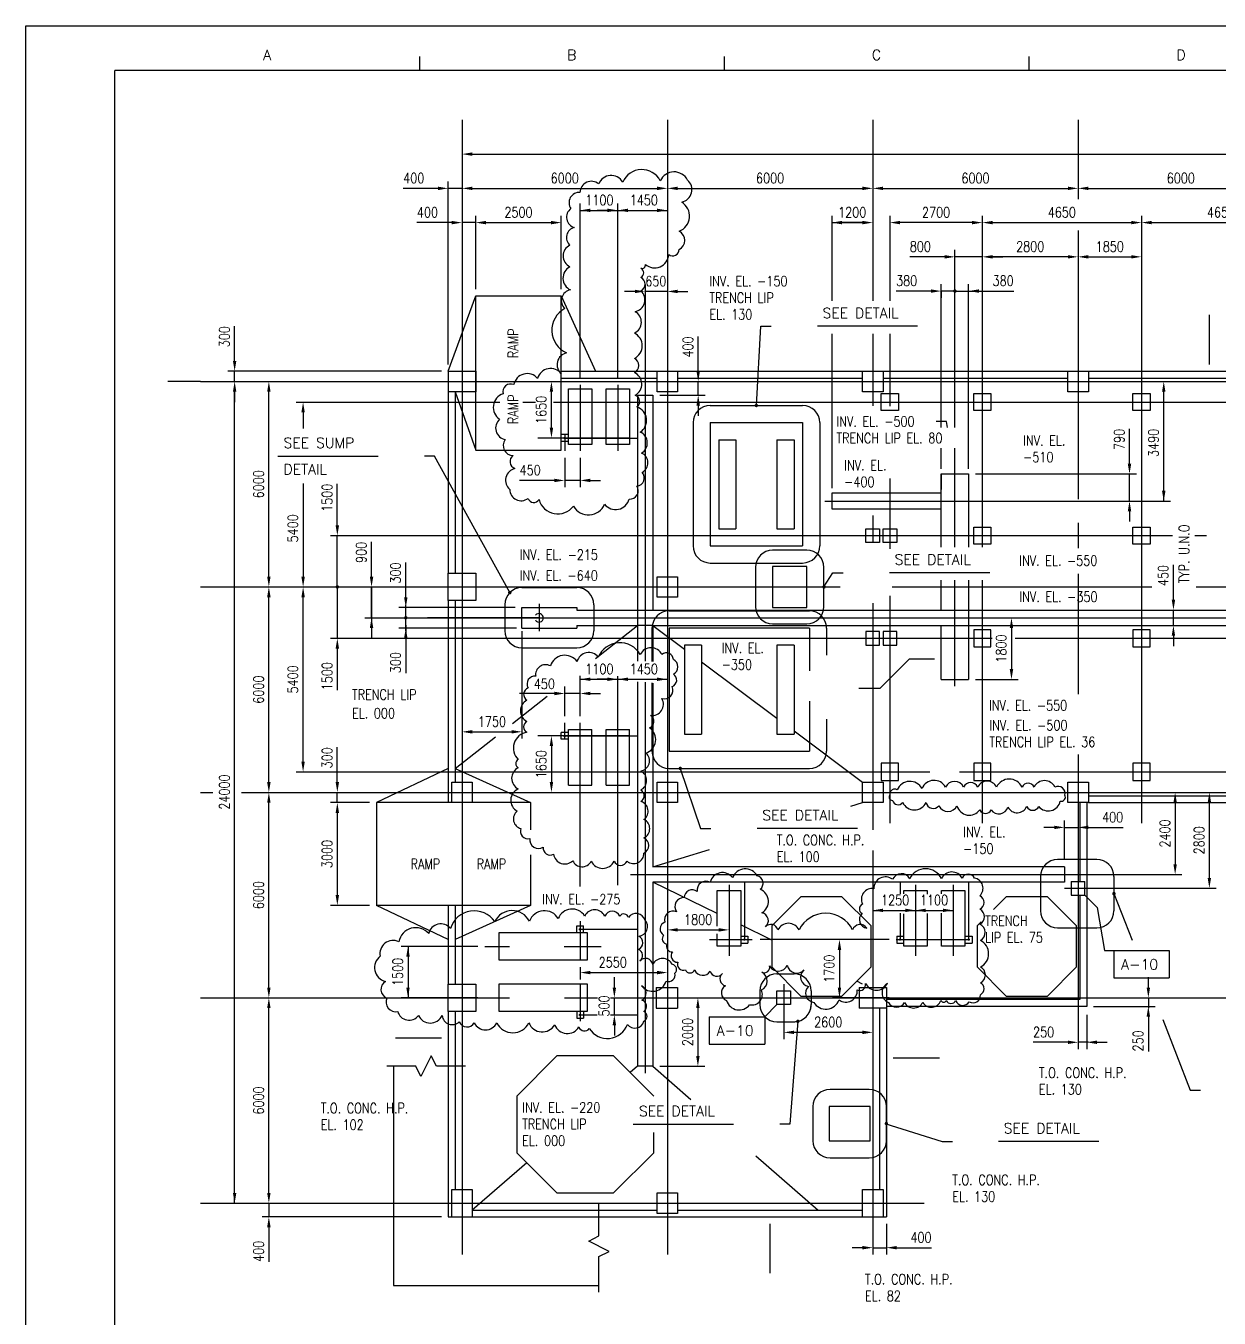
# Model space of a CAD drawing. Extents: x 0 to 84100, y 0 to 59400.
# Drawn here: x 0 to 34863, y 21652 to 59400 of the extents above; entities that cross this region are included whole.
import ezdxf
from ezdxf.enums import TextEntityAlignment as Align

# ---------------------------------------------------------------- set-up
doc = ezdxf.new("R2010")
doc.units = 0
doc.header["$LTSCALE"] = 2500
for name, pattern in [('CENTER2', [0]), ('HIDDEN', [0]), ('HIDDEN2', [0])]:
    doc.linetypes.add(name, pattern=pattern)
doc.layers.get('0').update_dxf_attribs({"linetype": 'CONTINUOUS'})
for name, color, linetype in [('BORDER', 7, 'CONTINUOUS'), ('CL', 7, 'CENTER2'), ('CLINE', 7, 'CENTER2'), ('CONC', 2, 'CONTINUOUS'), ('CUTLINE', 7, 'CONTINUOUS'), ('DIM', 6, 'CONTINUOUS'), ('GRID', 7, 'CENTER2'), ('HATCH', 7, 'CONTINUOUS'), ('PVC', 3, 'HIDDEN2'), ('TEXT', 7, 'CONTINUOUS'), ('TEXTM', 1, 'CONTINUOUS')]:
    doc.layers.add(name, color=color, linetype=linetype)
doc.styles.get("Standard").update_dxf_attribs({"font": 'romans', "width": 0.8})

msp = doc.modelspace()

# ---------------------------------------------------------------- linework, layer by layer
at = {"layer": 'BORDER', "color": 0}
for p, q in [((11500, 58500), (11500, 58100)), ((20400, 58500), (20400, 58100)), ((29300, 58500), (29300, 58100)), ((2600, 1300), (2600, 58100)), ((82800, 58100), (2600, 58100))]:
    msp.add_line(p, q, dxfattribs=at)
at = {"layer": 'CL', "color": 0}
msp.add_line((17668, 34610), (33777, 34610), dxfattribs=at)
at = {"layer": 'CLINE', "color": 0}
for p, q in [((5100, 49010), (4145, 49010)), ((16193, 48918), (16193, 46984)), ((17293, 48918), (17293, 46984)), ((15743, 47467), (15743, 46984)), ((17616, 47360), (15878, 47360)), ((17293, 34302), (17293, 40407)), ((15743, 38554), (15743, 39037)), ((16193, 34263), (16193, 39037)), ((17616, 38660), (15878, 38660)), ((16193, 33244), (16193, 32105)), ((13406, 32510), (14133, 32510)), ((15726, 32510), (16805, 32510)), ((16193, 31415), (16193, 30332))]:
    msp.add_line(p, q, dxfattribs=at)
at = {"layer": 'CONC', "color": 0}
for p, q in [((12343, 49310), (13143, 51510)), ((13143, 47010), (13143, 51510)), ((13143, 51510), (15643, 51510)), ((15643, 47010), (15643, 51510)), ((15643, 51510), (16643, 49310)), ((12343, 49310), (12343, 48710)), ((12343, 49310), (13143, 49310)), ((13143, 49310), (13143, 48710)), ((15643, 49310), (18443, 49310)), ((15643, 49110), (18443, 49110)), ((19043, 49310), (24443, 49310)), ((19043, 49110), (24443, 49110)), ((25043, 49310), (30443, 49310)), ((25043, 49110), (30443, 49110)), ((31043, 49310), (36443, 49310)), ((31043, 49110), (36443, 49110)), ((12343, 48710), (12343, 43410)), ((13143, 48710), (12343, 48710)), ((12543, 48710), (12543, 43410)), ((12543, 48710), (13143, 47010)), ((15850, 47171), (15850, 48797)), ((15850, 48797), (16536, 48797)), ((16536, 48797), (16536, 47171)), ((16950, 47171), (16950, 48797)), ((16950, 48797), (17636, 48797)), ((17636, 48797), (17636, 47171)), ((17868, 48610), (17868, 42335)), ((17868, 48610), (18318, 48610)), ((18318, 48610), (18318, 42335)), ((15850, 47460), (15643, 47460)), ((15850, 47260), (15643, 47260)), ((20243, 47310), (20243, 44710)), ((20243, 47310), (20743, 47310)), ((20743, 47310), (20743, 44710)), ((21943, 47310), (21943, 44710)), ((21943, 47310), (22443, 47310)), ((22443, 47310), (22443, 44710)), ((13143, 47010), (15643, 47010)), ((16536, 47171), (15850, 47171)), ((17636, 47171), (16950, 47171)), ((26743, 46310), (27543, 46310)), ((26743, 44175), (26743, 46310)), ((27543, 46310), (27543, 44175)), ((26743, 45745), (23543, 45745)), ((23543, 45745), (23543, 45295)), ((23543, 45295), (26743, 45295)), ((20243, 44710), (20743, 44710)), ((21943, 44710), (22443, 44710)), ((22818, 43610), (21818, 43610)), ((21818, 43610), (21818, 42410)), ((22818, 42410), (22818, 43610)), ((26743, 42335), (26743, 43207)), ((27543, 43207), (27543, 42335)), ((12343, 42610), (12343, 36710)), ((12543, 42610), (12543, 37310)), ((14493, 42410), (16093, 42410)), ((14493, 41810), (14493, 42410)), ((16093, 42410), (16093, 42335)), ((16093, 42335), (26743, 42335)), ((17868, 42335), (17868, 40843)), ((17868, 42335), (18318, 42335)), ((21818, 42410), (22818, 42410)), ((26743, 42335), (27543, 42335)), ((27543, 42335), (47843, 42335)), ((27543, 42335), (27543, 41885)), ((14493, 41810), (16093, 41810)), ((16093, 41885), (17868, 41885)), ((16093, 41885), (16093, 41810)), ((16639, 40922), (17868, 41885)), ((18318, 41885), (17868, 41885)), ((18318, 41885), (18318, 40828)), ((18318, 41885), (26743, 41885)), ((18318, 41885), (19243, 41194)), ((26743, 40310), (26743, 41885)), ((26743, 41885), (27543, 41885)), ((27543, 41885), (27543, 40310)), ((27543, 41885), (47843, 41885)), ((19743, 41310), (19243, 41310)), ((19243, 41310), (19243, 38710)), ((19743, 41310), (19743, 38710)), ((22443, 41310), (21943, 41310)), ((21943, 41310), (21943, 38710)), ((22443, 41310), (22443, 38710)), ((19743, 40821), (21943, 39178)), ((17868, 40240), (17868, 29010)), ((18318, 40196), (18318, 34835)), ((26743, 40310), (27543, 40310)), ((14213, 39020), (15235, 39821)), ((12543, 37710), (13718, 38632)), ((15643, 38560), (15643, 38760)), ((15850, 38760), (15643, 38760)), ((15850, 38560), (15643, 38560)), ((15850, 38850), (16536, 38850)), ((15850, 37224), (15850, 38850)), ((16536, 37224), (16536, 38850)), ((16950, 37224), (16950, 38850)), ((16950, 38850), (17636, 38850)), ((17636, 37224), (17636, 38850)), ((19243, 38710), (19743, 38710)), ((21943, 38710), (22443, 38710)), ((22443, 38804), (24443, 37310)), ((12343, 37710), (10243, 36710)), ((12543, 37710), (14743, 36710)), ((15850, 37224), (16536, 37224)), ((16950, 37224), (17636, 37224)), ((10243, 36710), (10243, 33710)), ((14743, 36710), (10243, 36710)), ((14743, 36710), (14743, 35916)), ((24101, 36606), (24443, 36710)), ((30793, 36710), (30793, 34406)), ((30993, 36710), (30993, 30760)), ((31043, 36910), (36443, 36910)), ((31043, 36710), (36443, 36710)), ((14743, 35183), (14743, 33710)), ((18318, 34835), (19975, 35343)), ((30343, 34835), (18318, 34835)), ((30343, 34835), (30343, 34385)), ((30343, 34385), (18318, 34385)), ((18318, 34385), (18318, 29010)), ((20200, 33471), (18318, 34385)), ((30543, 34406), (30543, 34006)), ((30543, 34406), (30943, 34406)), ((30943, 34006), (30943, 34406)), ((20200, 34146), (20886, 34146)), ((20200, 33102), (20200, 34146)), ((20886, 34146), (20886, 32520)), ((25650, 34146), (26336, 34146)), ((25650, 34045), (25650, 34146)), ((26336, 34146), (26336, 34034)), ((26750, 34146), (27436, 34146)), ((26750, 34042), (26750, 34146)), ((27436, 34146), (27436, 32520)), ((30543, 34006), (30943, 34006)), ((30793, 34006), (30793, 30960)), ((14743, 33710), (10243, 33710)), ((12343, 32710), (10243, 33710)), ((12343, 33710), (12343, 31410)), ((12543, 33710), (12543, 31410)), ((14743, 33710), (12543, 32710)), ((25650, 32520), (25650, 33467)), ((26336, 33470), (26336, 32520)), ((26750, 32520), (26750, 33478)), ((13825, 32915), (16401, 32915)), ((13825, 32105), (13825, 32915)), ((16093, 32915), (16093, 33110)), ((16293, 32915), (16293, 33110)), ((16401, 32915), (16401, 32105)), ((20200, 32520), (20200, 32876)), ((21793, 32698), (20886, 33138)), ((20886, 32520), (20200, 32520)), ((20886, 32810), (21093, 32810)), ((20886, 32610), (21093, 32610)), ((25443, 32810), (25650, 32810)), ((25443, 32610), (25650, 32610)), ((26336, 32520), (25650, 32520)), ((27436, 32520), (26750, 32520)), ((27436, 32810), (27643, 32810)), ((27436, 32610), (27643, 32610)), ((16401, 32105), (13825, 32105)), ((13825, 31415), (16401, 31415)), ((13825, 30605), (13825, 31415)), ((16401, 31415), (16401, 30605)), ((24443, 31410), (24275, 31492)), ((18418, 31310), (19043, 31310)), ((18418, 31310), (18418, 30710)), ((19043, 31310), (19043, 30710)), ((24343, 31310), (25143, 31310)), ((24343, 31310), (24343, 30710)), ((25143, 31310), (25143, 30710)), ((30793, 30960), (25143, 30960)), ((12343, 30610), (12343, 24610)), ((12543, 30610), (12543, 25410)), ((16401, 30605), (13825, 30605)), ((16093, 30605), (16093, 30410)), ((16293, 30605), (16293, 30410)), ((18418, 30710), (19043, 30710)), ((25143, 30710), (24343, 30710)), ((24943, 30710), (24943, 25410)), ((25143, 30760), (25143, 24610)), ((30993, 30760), (25143, 30760)), ((10743, 29010), (10743, 22610)), ((18318, 29010), (17868, 29010)), ((23468, 27835), (23468, 26835)), ((24668, 27835), (23468, 27835)), ((24668, 26835), (24668, 27835)), ((23468, 26835), (24668, 26835)), ((12443, 24610), (12443, 25410)), ((12443, 25410), (13043, 25410)), ((13043, 25410), (13043, 24610)), ((24443, 24610), (24443, 25410)), ((24443, 25410), (25043, 25410)), ((25043, 25410), (25043, 24610)), ((12343, 24610), (25143, 24610)), ((12443, 24610), (13043, 24610)), ((13043, 24810), (18443, 24810)), ((19043, 24810), (24443, 24810)), ((24443, 24610), (25043, 24610)), ((10743, 22610), (16743, 22610))]:
    msp.add_line(p, q, dxfattribs=at)
at = {"layer": 'CONC', "color": 0, "linetype": 'HIDDEN2'}
for p, q in [((19993, 47810), (22693, 47810)), ((19993, 47810), (19993, 44210)), ((22693, 47810), (22693, 44210)), ((19993, 44210), (22693, 44210)), ((18793, 41810), (18793, 38210)), ((22893, 41810), (18793, 41810)), ((22893, 41810), (22893, 40565)), ((22893, 39675), (22893, 38210)), ((18793, 38210), (22893, 38210))]:
    msp.add_line(p, q, dxfattribs=at)
at = {"layer": 'CONC', "color": 0, "linetype": 'HIDDEN'}
for p, q in [((16093, 33110), (16293, 33110)), ((21093, 32810), (21093, 32610)), ((25443, 32810), (25443, 32610)), ((27643, 32810), (27643, 32610)), ((16093, 30410), (16293, 30410))]:
    msp.add_line(p, q, dxfattribs=at)
at = {"layer": 'CONC', "color": 0}
for points in [[(18443, 48710), (18443, 49310), (19043, 49310), (19043, 48710)], [(24443, 48710), (24443, 49310), (25043, 49310), (25043, 48710)], [(30443, 48710), (30443, 49310), (31043, 49310), (31043, 48710)], [(12343, 42610), (12343, 43410), (13143, 43410), (13143, 42610)], [(18443, 42710), (18443, 43310), (19043, 43310), (19043, 42710)], [(12443, 36710), (12443, 37310), (13043, 37310), (13043, 36710)], [(18443, 36710), (18443, 37310), (19043, 37310), (19043, 36710)], [(24443, 36710), (24443, 37310), (25043, 37310), (25043, 36710)], [(30443, 36710), (30443, 37310), (31043, 37310), (31043, 36710)], [(22642, 33960), (21793, 33111), (21793, 31910), (22642, 31060), (23844, 31060), (24693, 31910), (24693, 33111), (23844, 33960)], [(12343, 30610), (12343, 31410), (13143, 31410), (13143, 30610)], [(21943, 30810), (21943, 31210), (22343, 31210), (22343, 30810)], [(18443, 24710), (18443, 25310), (19043, 25310), (19043, 24710)]]:
    msp.add_lwpolyline(points, close=True, dxfattribs=at)
at = {"layer": 'CONC', "color": 0, "linetype": 'CONTINUOUS'}
for points in [[(24993, 48160), (24993, 48660), (25493, 48660), (25493, 48160)], [(27693, 48160), (27693, 48660), (28193, 48660), (28193, 48160)], [(32343, 48160), (32343, 48660), (32843, 48660), (32843, 48160)], [(24543, 44310), (24543, 44710), (24943, 44710), (24943, 44310)], [(25043, 44310), (25043, 44710), (25443, 44710), (25443, 44310)], [(27693, 44260), (27693, 44760), (28193, 44760), (28193, 44260)], [(32343, 44260), (32343, 44760), (32843, 44760), (32843, 44260)], [(24543, 41710), (24543, 41310), (24943, 41310), (24943, 41710)], [(25043, 41710), (25043, 41310), (25443, 41310), (25443, 41710)], [(27693, 41760), (27693, 41260), (28193, 41260), (28193, 41760)], [(32343, 41760), (32343, 41260), (32843, 41260), (32843, 41760)], [(24993, 37860), (24993, 37360), (25493, 37360), (25493, 37860)], [(27693, 37860), (27693, 37360), (28193, 37360), (28193, 37860)], [(32343, 37860), (32343, 37360), (32843, 37360), (32843, 37860)]]:
    msp.add_lwpolyline(points, close=True, dxfattribs=at)
at = {"layer": 'CONC', "color": 0}
for points in [[(27908, 33226), (27793, 33111), (27793, 31910), (28642, 31060), (29844, 31060), (30693, 31910), (30693, 33111), (29844, 33960), (28642, 33960)], [(28642, 33960), (28273, 33590)], [(15515, 29310), (14343, 28139), (14343, 26482), (15515, 25310), (17171, 25310), (18343, 26482), (18343, 27077)], [(18343, 28139), (17171, 29310), (15515, 29310)]]:
    msp.add_lwpolyline(points, dxfattribs=at)
for centre in [(16193, 33010), (20993, 32710), (25543, 32710), (27543, 32710), (16193, 30510)]:
    msp.add_circle(centre, 20, dxfattribs=at)
at = {"layer": 'CUTLINE', "color": 0}
msp.add_lwpolyline([(0, 0), (0, 59400), (84100, 59400), (84100, 0)], close=True, dxfattribs=at)
msp.add_lwpolyline([(0, 0), (0, 59400), (84100, 59400), (84100, 0)], close=True, dxfattribs=at)
at = {"layer": 'DIM', "color": 0}
for p, q in [((18743, 56453), (18743, 53810)), ((13043, 55653), (60443, 55653)), ((13043, 55653), (13343, 55653)), ((12343, 49510), (12343, 54853)), ((11743, 54653), (11026, 54653)), ((12043, 54653), (11743, 54653)), ((12743, 54653), (12343, 54653)), ((13043, 54653), (18443, 54653)), ((19043, 54653), (24443, 54653)), ((25043, 54653), (30443, 54653)), ((31043, 54653), (36443, 54653)), ((16193, 49118), (16193, 54210)), ((16193, 54010), (17293, 54010)), ((16993, 54010), (16693, 54010)), ((17293, 49118), (17293, 54210)), ((17293, 49118), (17293, 54210)), ((17293, 54010), (18743, 54010)), ((17593, 54010), (17893, 54010)), ((17893, 54010), (18743, 54010)), ((12143, 53653), (11426, 53653)), ((12443, 53653), (12143, 53653)), ((13143, 53653), (12743, 53653)), ((13143, 51710), (13143, 53853)), ((13143, 51710), (13143, 53853)), ((13443, 53653), (13743, 53653)), ((13443, 53653), (15343, 53653)), ((15643, 51710), (15643, 53853)), ((23543, 53853), (23543, 51363)), ((23543, 53653), (24443, 53653)), ((24443, 53653), (23843, 53653)), ((27643, 53653), (25543, 53653)), ((28243, 53653), (32293, 53653)), ((32893, 53653), (36943, 53653)), ((27943, 52853), (27943, 52853)), ((26543, 52653), (25826, 52653)), ((26843, 52653), (26543, 52653)), ((27943, 52653), (27143, 52653)), ((30443, 52653), (28243, 52653)), ((28243, 52653), (28543, 52653)), ((31043, 52653), (32293, 52653)), ((26743, 47665), (26743, 51850)), ((27543, 46460), (27543, 51850)), ((17793, 51642), (17493, 51642)), ((18743, 51642), (18093, 51642)), ((19043, 51642), (19343, 51642)), ((26143, 51653), (25426, 51653)), ((26443, 51653), (26143, 51653)), ((27143, 51653), (26743, 51653)), ((26743, 51650), (26743, 51453)), ((27143, 51653), (27743, 51653)), ((27843, 51653), (28143, 51653)), ((28143, 51653), (28860, 51653)), ((6100, 49910), (6100, 50628)), ((19643, 49610), (19643, 50328)), ((23543, 50403), (23543, 45895)), ((6100, 49610), (6100, 49910)), ((19643, 49310), (19643, 49610)), ((12143, 49310), (5900, 49310)), ((6100, 49010), (6100, 49310)), ((5300, 49010), (15555, 49010)), ((6100, 25010), (6100, 48710)), ((6100, 48710), (6100, 48410)), ((7100, 43310), (7100, 48710)), ((15355, 47660), (15355, 48710)), ((19643, 48610), (19643, 49010)), ((33244, 45520), (33244, 48710)), ((18518, 48610), (19843, 48610)), ((8100, 48110), (8100, 47637)), ((19643, 48310), (19643, 48010)), ((32244, 46910), (32244, 47628)), ((15956, 47360), (14960, 47360)), ((26743, 46460), (26743, 47065)), ((32244, 46610), (32244, 46910)), ((15743, 46784), (15743, 45922)), ((16193, 46784), (16193, 45922)), ((15143, 46122), (14426, 46122)), ((15443, 46122), (15143, 46122)), ((16193, 46122), (15743, 46122)), ((16493, 46122), (16793, 46122)), ((27743, 46310), (32444, 46310)), ((32244, 45520), (32244, 46310)), ((8100, 46037), (8100, 43310)), ((9100, 45110), (9100, 46022)), ((9100, 44810), (9100, 45110)), ((32244, 45220), (32244, 44920)), ((9100, 43010), (9100, 44510)), ((10100, 43610), (10100, 44328)), ((9100, 43310), (9100, 43610)), ((10100, 43310), (10100, 43610)), ((11100, 43010), (11100, 43728)), ((33527, 42935), (33527, 43653)), ((7100, 37310), (7100, 42710)), ((8100, 37910), (8100, 42710)), ((9100, 43010), (9100, 41510)), ((10100, 43010), (10100, 41510)), ((10100, 42110), (10100, 43010)), ((11100, 42710), (11100, 43010)), ((33527, 42635), (33527, 42935)), ((14293, 42410), (10900, 42410)), ((11100, 41730), (11100, 42490)), ((14993, 42514), (14993, 41721)), ((33527, 41885), (33527, 42335)), ((10100, 41810), (10100, 41510)), ((14331, 41810), (10900, 41810)), ((11100, 41890), (11100, 41590)), ((14493, 41719), (14493, 38579)), ((28795, 41810), (28795, 40610)), ((33527, 41585), (33527, 41285)), ((9100, 41210), (9100, 40910)), ((11100, 41510), (11100, 41210)), ((11100, 41210), (11100, 40493)), ((9100, 40910), (9100, 39999)), ((16193, 39237), (16193, 40414)), ((15743, 39237), (15743, 40099)), ((16193, 40314), (17293, 40314)), ((16993, 40314), (16693, 40314)), ((17293, 40314), (18743, 40314)), ((17593, 40314), (17893, 40314)), ((17893, 40314), (18743, 40314)), ((27743, 40310), (28995, 40310)), ((15143, 39899), (14426, 39899)), ((15443, 39899), (15143, 39899)), ((16193, 39899), (15743, 39899)), ((16493, 39899), (16793, 39899)), ((13043, 38779), (14193, 38779)), ((15956, 38660), (14960, 38660)), ((9100, 37610), (9100, 38328)), ((15355, 38360), (15355, 37310)), ((9100, 37310), (9100, 37610)), ((9100, 36710), (9100, 37010)), ((32843, 37010), (32843, 37010)), ((7100, 31310), (7100, 36710)), ((10043, 36710), (8900, 36710)), ((10043, 36710), (8900, 36710)), ((32843, 36710), (32843, 36710)), ((33577, 36710), (33577, 34910)), ((34577, 34510), (34577, 36710)), ((9100, 36410), (9100, 36110)), ((9100, 36410), (9100, 34010)), ((30043, 35986), (29743, 35986)), ((30343, 35035), (30343, 36186)), ((30343, 35986), (30743, 35986)), ((31043, 35986), (31343, 35986)), ((31343, 35986), (32060, 35986)), ((30343, 34210), (34777, 34210)), ((10043, 33710), (8900, 33710)), ((24743, 33564), (25993, 33564)), ((24743, 33424), (24743, 33364)), ((25993, 33564), (27093, 33564)), ((25993, 33424), (25993, 33364)), ((18743, 32940), (18743, 32794)), ((19043, 32994), (20243, 32994)), ((20543, 32940), (20543, 32794)), ((13206, 32510), (10965, 32510)), ((11165, 32510), (11165, 31010)), ((25222, 32710), (21449, 32710)), ((23770, 32410), (23770, 31310)), ((16193, 31905), (16193, 31546)), ((16493, 31746), (18443, 31746)), ((18743, 31905), (18743, 31546)), ((17194, 31310), (17194, 31610)), ((22143, 31410), (22143, 29800)), ((32794, 31310), (32794, 31610)), ((13206, 31010), (10965, 31010)), ((16393, 31010), (16699, 31010)), ((17091, 31010), (17394, 31010)), ((17194, 30510), (17194, 31010)), ((25222, 31010), (23570, 31010)), ((32794, 31010), (32794, 30710)), ((7100, 25310), (7100, 30710)), ((19634, 30710), (19634, 29310)), ((31193, 30760), (32994, 30760)), ((16393, 30510), (16691, 30510)), ((17096, 30510), (17394, 30510)), ((17194, 30210), (17194, 29910)), ((30993, 30510), (30993, 29510)), ((32794, 30460), (32794, 30160)), ((24443, 30000), (22443, 30000)), ((30743, 29910), (30743, 29910)), ((32794, 30160), (32794, 29443)), ((30143, 29710), (29426, 29710)), ((30443, 29710), (30143, 29710)), ((31043, 29710), (30743, 29710)), ((31293, 29710), (31593, 29710)), ((17868, 29010), (17656, 28826)), ((18318, 29010), (19431, 28042)), ((18518, 29010), (19834, 29010)), ((14632, 26193), (13043, 24810)), ((21326, 26392), (23143, 24810)), ((7100, 25310), (7100, 25610)), ((7100, 25010), (7100, 24610)), ((12143, 24610), (6900, 24610)), ((7100, 24310), (7100, 24010)), ((25143, 24410), (25143, 23510)), ((7100, 24010), (7100, 23293)), ((24443, 23710), (24143, 23710)), ((24743, 23710), (25143, 23710)), ((25443, 23710), (25743, 23710)), ((25743, 23710), (26460, 23710))]:
    msp.add_line(p, q, dxfattribs=at)
for points in [[(18093, 48610, 0, 100, 0), (18200, 48891, 0, 0, 0), (19369, 51943, 0, 0, 0), (19669, 51943, 0, 0, 0)], [(26743, 45512, 0, 100, 0), (26956, 45723, 0, 0, 0), (28537, 47288, 0, 0, 0), (28837, 47288, 0, 0, 0)], [(27143, 46310, 0, 100, 0), (27096, 46607, 0, 0, 0), (27023, 47065, 0, 0, 0)], [(23543, 45520, 0, 100, 0), (23361, 45759, 0, 0, 0), (23012, 46217, 0, 0, 0), (23310, 46564, 0, 0, 0), (23610, 46564, 0, 0, 0)], [(18093, 42335, 0, 100, 0), (17963, 42606, 0, 0, 0), (17313, 43951, 0, 0, 0), (17013, 43951, 0, 0, 0)], [(27143, 42110, 0, 100, 0), (27325, 42349, 0, 0, 0), (28421, 43780, 0, 0, 0), (28721, 43780, 0, 0, 0)], [(17868, 42110, 0, 100, 0), (17744, 42384, 0, 0, 0), (17310, 43344, 0, 0, 0), (17010, 43344, 0, 0, 0)], [(27543, 42110, 0, 100, 0), (27789, 42282, 0, 0, 0), (28426, 42723, 0, 0, 0), (28726, 42723, 0, 0, 0)], [(14493, 42110, 0, 100, 0), (14276, 41903, 0, 0, 0), (12139, 39867, 0, 0, 0), (11839, 39867, 0, 0, 0)], [(18093, 41885, 0, 100, 0), (18376, 41785, 0, 0, 0), (20015, 41206, 0, 0, 0), (20279, 41206, 0, 0, 0)], [(27143, 41885, 0, 100, 0), (27193, 41590, 0, 0, 0), (27540, 39551, 0, 0, 0), (27840, 39551, 0, 0, 0)], [(27143, 40310, 0, 100, 0), (27230, 40023, 0, 0, 0), (27548, 38970, 0, 0, 0), (27848, 38970, 0, 0, 0)], [(25798, 36715, 0, 100, 0), (25708, 36429, 0, 0, 0), (25453, 35617, 0, 0, 0), (25153, 35617, 0, 0, 0)], [(30343, 34610, 0, 100, 0), (30158, 34846, 0, 0, 0), (29369, 35852, 0, 0, 0), (29069, 35852, 0, 0, 0)], [(18093, 34610, 0, 100, 0), (17930, 34359, 0, 0, 0), (17686, 33974, 0, 0, 0), (17432, 33915, 0, 0, 0)], [(30107, 34381, 0, 100, 0), (30072, 34083, 0, 0, 0), (29976, 33258, 0, 0, 0), (29676, 33258, 0, 0, 0)], [(27837, 30965, 0, 100, 0), (27980, 30701, 0, 0, 0), (28997, 28822, 0, 0, 0), (29297, 28822, 0, 0, 0)], [(18093, 29010, 0, 100, 0), (17983, 28731, 0, 0, 0), (17619, 27806, 0, 0, 0), (17319, 27806, 0, 0, 0)], [(12636, 27418, 0, 100, 0), (12394, 27595, 0, 0, 0), (12129, 27789, 0, 0, 0), (11829, 27789, 0, 0, 0)], [(24939, 26117, 0, 100, 0), (25228, 26036, 0, 0, 0), (26466, 25689, 0, 0, 0), (26766, 25689, 0, 0, 0)], [(22746, 24802, 0, 100, 0), (22896, 24543, 0, 0, 0), (23915, 22787, 0, 0, 0), (24215, 22787, 0, 0, 0)]]:
    msp.add_lwpolyline(points, format="xyseb", dxfattribs=at)
at = {"layer": 'DIM', "color": 0, "const_width": 49.8}
for points in [[(27118, 51653, 1), (27168, 51653, 1)], [(9075, 43010, 1), (9125, 43010, 1)], [(11075, 42110, 1), (11125, 42110, 1)]]:
    msp.add_lwpolyline(points, format="xyb", close=True, dxfattribs=at)
at = {"layer": 'DIM', "color": 0}
msp.add_lwpolyline([(26928, 47665), (26899, 47844), (26599, 47844)], dxfattribs=at)
for points in [[(13043, 55703), (13043, 55603), (12743, 55653)], [(13043, 55703), (13043, 55603), (12743, 55653)], [(12043, 54703), (12043, 54603), (12343, 54653)], [(13043, 54703), (13043, 54603), (12743, 54653)], [(18443, 54703), (18443, 54603), (18743, 54653)], [(19043, 54703), (19043, 54603), (18743, 54653)], [(24443, 54703), (24443, 54603), (24743, 54653)], [(25043, 54703), (25043, 54603), (24743, 54653)], [(30443, 54703), (30443, 54603), (30743, 54653)], [(31043, 54703), (31043, 54603), (30743, 54653)], [(16493, 54060), (16493, 53960), (16193, 54010)], [(16993, 54060), (16993, 53960), (17293, 54010)], [(17593, 54060), (17593, 53960), (17293, 54010)], [(18443, 54060), (18443, 53960), (18743, 54010)], [(12443, 53703), (12443, 53603), (12743, 53653)], [(13443, 53703), (13443, 53603), (13143, 53653)], [(13443, 53703), (13443, 53603), (13143, 53653)], [(15343, 53703), (15343, 53603), (15643, 53653)], [(23843, 53703), (23843, 53603), (23543, 53653)], [(24443, 53703), (24443, 53603), (24743, 53653)], [(25543, 53703), (25543, 53603), (25243, 53653)], [(27643, 53703), (27643, 53603), (27943, 53653)], [(28243, 53703), (28243, 53603), (27943, 53653)], [(32293, 53703), (32293, 53603), (32593, 53653)], [(32893, 53703), (32893, 53603), (32593, 53653)], [(26843, 52703), (26843, 52603), (27143, 52653)], [(28243, 52703), (28243, 52603), (27943, 52653)], [(30443, 52703), (30443, 52603), (30743, 52653)], [(31043, 52703), (31043, 52603), (30743, 52653)], [(32293, 52703), (32293, 52603), (32593, 52653)], [(17793, 51692), (17793, 51592), (18093, 51642)], [(19043, 51692), (19043, 51592), (18743, 51642)], [(26443, 51703), (26443, 51603), (26743, 51653)], [(27843, 51703), (27843, 51603), (27543, 51653)], [(6050, 49610), (6150, 49610), (6100, 49310)], [(19593, 49310), (19693, 49310), (19643, 49010)], [(6050, 48710), (6150, 48710), (6100, 49010)], [(7050, 48710), (7150, 48710), (7100, 49010)], [(15305, 48710), (15405, 48710), (15355, 49010)], [(33194, 48710), (33294, 48710), (33244, 49010)], [(8050, 48110), (8150, 48110), (8100, 48410)], [(19593, 48310), (19693, 48310), (19643, 48610)], [(15305, 47660), (15405, 47660), (15355, 47360)], [(32194, 46610), (32294, 46610), (32244, 46310)], [(15443, 46172), (15443, 46072), (15743, 46122)], [(16493, 46172), (16493, 46072), (16193, 46122)], [(33194, 45820), (33294, 45820), (33244, 45520)], [(32194, 45220), (32294, 45220), (32244, 45520)], [(9050, 44810), (9150, 44810), (9100, 44510)], [(7050, 43310), (7150, 43310), (7100, 43010)], [(8050, 43310), (8150, 43310), (8100, 43010)], [(10050, 43310), (10150, 43310), (10100, 43010)], [(7050, 42710), (7150, 42710), (7100, 43010)], [(8050, 42710), (8150, 42710), (8100, 43010)], [(11050, 42710), (11150, 42710), (11100, 42410)], [(33477, 42635), (33577, 42635), (33527, 42335)], [(10050, 41810), (10150, 41810), (10100, 42110)], [(28745, 41810), (28845, 41810), (28795, 42110)], [(11050, 41510), (11150, 41510), (11100, 41810)], [(33477, 41585), (33577, 41585), (33527, 41885)], [(9050, 41210), (9150, 41210), (9100, 41510)], [(28745, 40610), (28845, 40610), (28795, 40310)], [(16493, 40364), (16493, 40264), (16193, 40314)], [(16993, 40364), (16993, 40264), (17293, 40314)], [(17593, 40364), (17593, 40264), (17293, 40314)], [(18443, 40364), (18443, 40264), (18743, 40314)], [(15443, 39849), (15443, 39949), (15743, 39899)], [(16493, 39849), (16493, 39949), (16193, 39899)], [(13043, 38829), (13043, 38729), (12743, 38779)], [(14193, 38829), (14193, 38729), (14493, 38779)], [(15305, 38360), (15405, 38360), (15355, 38660)], [(8050, 37910), (8150, 37910), (8100, 37610)], [(7050, 37310), (7150, 37310), (7100, 37010)], [(7050, 36710), (7150, 36710), (7100, 37010)], [(9050, 37310), (9150, 37310), (9100, 37010)], [(15305, 37310), (15405, 37310), (15355, 37010)], [(33527, 36710), (33627, 36710), (33577, 37010)], [(34527, 36710), (34627, 36710), (34577, 37010)], [(9050, 36410), (9150, 36410), (9100, 36710)], [(9050, 36410), (9150, 36410), (9100, 36710)], [(30043, 36036), (30043, 35936), (30343, 35986)], [(31043, 36036), (31043, 35936), (30743, 35986)], [(33527, 34910), (33627, 34910), (33577, 34610)], [(34527, 34510), (34627, 34510), (34577, 34210)], [(9050, 34010), (9150, 34010), (9100, 33710)], [(25043, 33614), (25043, 33514), (24743, 33564)], [(25693, 33614), (25693, 33514), (25993, 33564)], [(26293, 33614), (26293, 33514), (25993, 33564)], [(26793, 33614), (26793, 33514), (27093, 33564)], [(19043, 33044), (19043, 32944), (18743, 32994)], [(20243, 33044), (20243, 32944), (20543, 32994)], [(11115, 32210), (11215, 32210), (11165, 32510)], [(23720, 32410), (23820, 32410), (23770, 32710)], [(16493, 31796), (16493, 31696), (16193, 31746)], [(18443, 31796), (18443, 31696), (18743, 31746)], [(7050, 31310), (7150, 31310), (7100, 31010)], [(7050, 30710), (7150, 30710), (7100, 31010)], [(11115, 31310), (11215, 31310), (11165, 31010)], [(17144, 31310), (17244, 31310), (17194, 31010)], [(19584, 30710), (19684, 30710), (19634, 31010)], [(23720, 31310), (23820, 31310), (23770, 31010)], [(32744, 31310), (32844, 31310), (32794, 31010)], [(32744, 30460), (32844, 30460), (32794, 30760)], [(17144, 30210), (17244, 30210), (17194, 30510)], [(22443, 30050), (22443, 29950), (22143, 30000)], [(24443, 30050), (24443, 29950), (24743, 30000)], [(30443, 29760), (30443, 29660), (30743, 29710)], [(31293, 29760), (31293, 29660), (30993, 29710)], [(19584, 29310), (19684, 29310), (19634, 29010)], [(6050, 25310), (6150, 25310), (6100, 25010)], [(7050, 25310), (7150, 25310), (7100, 25010)], [(7050, 25310), (7150, 25310), (7100, 25010)], [(7050, 24310), (7150, 24310), (7100, 24610)], [(24443, 23760), (24443, 23660), (24743, 23710)], [(25443, 23760), (25443, 23660), (25143, 23710)]]:
    msp.add_solid(points, dxfattribs=at)
at = {"layer": 'GRID', "color": 0}
for p, q in [((12743, 56653), (12743, 23510)), ((18743, 56653), (18743, 23510)), ((24743, 56653), (24743, 51363)), ((30743, 56653), (30743, 54341)), ((32593, 53853), (32593, 36110)), ((30743, 53419), (30743, 45575)), ((27143, 47665), (27143, 52853)), ((18093, 51842), (18093, 40838)), ((24743, 50403), (24743, 48300)), ((5100, 49010), (62243, 49010)), ((7900, 48410), (13847, 48410)), ((14516, 48410), (14888, 48410)), ((15415, 48410), (43393, 48410)), ((27143, 44175), (27143, 47065)), ((23343, 45520), (33444, 45520)), ((24743, 45094), (24743, 44310)), ((30743, 44884), (30743, 44142)), ((8900, 44510), (33499, 44510)), ((34152, 44510), (34490, 44510)), ((27143, 40110), (27143, 43207)), ((30743, 43394), (30743, 39874)), ((5100, 43010), (23789, 43010)), ((25309, 43010), (32893, 43010)), ((34196, 43010), (62243, 43010)), ((24743, 42535), (24743, 35919)), ((9900, 42110), (48043, 42110)), ((8900, 41510), (28235, 41510)), ((28903, 41510), (50693, 41510)), ((18093, 40225), (18093, 28810)), ((30743, 38121), (30743, 29510)), ((7900, 37610), (26414, 37610)), ((27281, 37610), (43393, 37610)), ((5100, 37010), (5467, 37010)), ((6302, 37010), (62243, 37010)), ((24743, 35315), (24743, 23510)), ((20543, 34311), (20543, 32240)), ((25993, 34311), (25993, 32240)), ((27093, 34311), (27093, 32240)), ((19974, 32710), (21216, 32710)), ((25422, 32710), (27577, 32710)), ((5100, 31010), (14127, 31010)), ((15737, 31010), (16684, 31010)), ((17078, 31010), (49614, 31010)), ((5100, 25010), (26243, 25010))]:
    msp.add_line(p, q, dxfattribs=at)
at = {"layer": 'GRID', "color": 0, "linetype": 'CENTER2'}
for p, q in [((25243, 53853), (25243, 51363)), ((27943, 53853), (27943, 44175)), ((25243, 50403), (25243, 48290)), ((25243, 46178), (25243, 44121)), ((27943, 43207), (27943, 36110)), ((25243, 42750), (25243, 36110))]:
    msp.add_line(p, q, dxfattribs=at)
at = {"layer": 'HATCH', "color": 0}
msp.add_line((26743, 46310), (26743, 45860), dxfattribs=at)
at = {"layer": 'PVC', "color": 0}
for p, q in [((15768, 47360), (17886, 47360)), ((14993, 42110), (11736, 42110)), ((15768, 38660), (17886, 38660))]:
    msp.add_line(p, q, dxfattribs=at)
at = {"layer": 'PVC', "color": 0, "linetype": 'HIDDEN'}
for p, q in [((20993, 34385), (20993, 32730)), ((25543, 34385), (25543, 34045)), ((27543, 34385), (27543, 32730)), ((25543, 33477), (25543, 32730)), ((16193, 33010), (17868, 33010)), ((16193, 30510), (16684, 30510)), ((17081, 30510), (17868, 30510))]:
    msp.add_line(p, q, dxfattribs=at)
at = {"layer": 'PVC', "color": 0}
for centre in [(15743, 47360), (15743, 38660)]:
    msp.add_circle(centre, 25, dxfattribs=at)
at = {"layer": 'PVC', "color": 0, "linetype": 'CONTINUOUS'}
msp.add_arc((14993, 42110), 125, 211.0275, 144.1271, dxfattribs=at)
at = {"layer": 'TEXT', "color": 0}
for p, q in [((33777, 37010), (34777, 37010)), ((30943, 34006), (31297, 33652)), ((31297, 33652), (31515, 32391)), ((31515, 32391), (31781, 32391)), ((31781, 32391), (31781, 31591)), ((31781, 32391), (33406, 32391)), ((33406, 32391), (33406, 31591)), ((31781, 31591), (33406, 31591)), ((21943, 30810), (21589, 30457)), ((19965, 30457), (21589, 30457)), ((19965, 30457), (19965, 29657)), ((21589, 30457), (21589, 29657)), ((19965, 29657), (21589, 29657))]:
    msp.add_line(p, q, dxfattribs=at)
for points in [[(14672, 45598, 0.625), (14994, 45560, 0.625), (15997, 45370, 0.625), (16907, 45427, 0.625), (17626, 45579, 0.625), (17854, 45957, 0.625), (18005, 46355, 0.625), (17986, 46923, 0.625), (17949, 47529, 0.625), (17854, 48267, 0.625), (17797, 48608, 0.625), (17778, 49271, 0.625), (17778, 49688, 0.625), (17778, 50426, 0.625), (17797, 51051, 0.625), (17967, 51657, 0.625), (17967, 52054, 0.625), (17967, 52320, 0.625), (18100, 52433, 0.625), (18782, 52717, 0.625), (19085, 52869, 0.625), (19085, 53399, 0.625), (19161, 54251, 0.625), (19331, 54895, 0.625), (18536, 54876, 0.625), (17437, 54838, 0.625), (16736, 54781, 0.625), (16187, 54535, 0.625), (15922, 54062, 0.625), (16028, 53507, 0.625), (15895, 52994, 0.625), (15895, 52364, 0.625), (15912, 51686, 0.625), (15746, 51139, 0.625), (15796, 49847, 0.625), (15647, 49235, 0.625), (14951, 49102, 0.625), (14255, 48920, 0.625), (13941, 48655, 0.625), (13841, 47910, 0.625), (14007, 47314, 0.625), (14239, 46850, 0.625), (14289, 46469, 0.625), (14139, 45857, 0.625)], [(14466, 35951, 0.625), (14721, 35665, 0.625), (15118, 35411, 0.625), (15420, 35204, 0.625), (15976, 35014, 0.625), (16517, 34998, 0.625), (17185, 34998, 0.625), (17566, 34998, 0.625), (18059, 35236, 0.625), (18059, 35681, 0.625), (18059, 36221, 0.625), (17963, 36746, 0.625), (17963, 37079, 0.625), (17963, 37636, 0.625), (18122, 38160, 0.625), (18218, 38891, 0.625), (18250, 39256, 0.625), (18583, 39749, 0.625), (18885, 40099, 0.625), (18917, 40464, 0.625), (18917, 40893, 0.625), (18583, 41036, 0.625), (17948, 41036, 0.625), (16724, 40957, 0.625), (16104, 40830, 0.625), (15325, 40702, 0.625), (14895, 40401, 0.625), (14673, 40067, 0.625), (14641, 39701, 0.625), (14641, 39082, 0.625), (14641, 38764, 0.625), (14387, 37969, 0.625), (14387, 37731, 0.625), (14387, 37111, 0.625), (14355, 36460, 0.625)], [(28202, 36499, 0.625), (28692, 36577, 0.625), (29240, 36597, 0.625), (29593, 36597, 0.625), (30220, 36753, 0.625), (30357, 36930, 0.625), (30063, 37165, 0.625), (29456, 37165, 0.625), (29103, 37165, 0.625), (28358, 37165, 0.625), (27810, 37165, 0.625), (27398, 37165, 0.625), (26869, 37165, 0.625), (26183, 37125, 0.625), (25458, 37086, 0.625), (25243, 36949, 0.625), (25321, 36773, 0.625), (25615, 36714, 0.625), (26301, 36714, 0.625), (26673, 36616, 0.625), (27202, 36616, 0.625), (27869, 36499, 0.625)], [(11469, 30490, 0.625), (12162, 30490, 0.625), (12660, 30309, 0.625), (13097, 30279, 0.625), (13761, 30279, 0.625), (14696, 30279, 0.625), (15450, 30219, 0.625), (16158, 30158, 0.625), (16460, 30113, 0.625), (17576, 30234, 0.625), (18058, 30324, 0.625), (18058, 30611, 0.625), (17998, 30942, 0.625), (17983, 31364, 0.625), (18707, 31500, 0.625), (18963, 31726, 0.625), (18888, 31982, 0.625), (18315, 31982, 0.625), (17938, 32088, 0.625), (17893, 32420, 0.625), (17908, 32811, 0.625), (18089, 33279, 0.625), (17606, 33354, 0.625), (17350, 33399, 0.625), (16912, 33399, 0.625), (16324, 33399, 0.625), (15555, 33324, 0.625), (14711, 33249, 0.625), (13700, 33234, 0.625), (12404, 33038, 0.625), (11770, 32887, 0.625), (10896, 32646, 0.625), (10353, 32224, 0.625), (10504, 31485, 0.625), (10549, 31003, 0.625), (10866, 30611, 0.625)]]:
    msp.add_lwpolyline(points, format="xyb", close=True, dxfattribs=at)
msp.add_lwpolyline([(24154, 32992, 0.625), (22589, 32992, 0.625), (21970, 32992, 0.625), (21608, 33078, 0.625), (21505, 33491, 0.625), (21454, 34179, 0.625), (21368, 34574, 0.625), (20645, 34523, 0.625), (19991, 34385, 0.625), (19613, 34110, 0.625), (19235, 33938, 0.625), (19011, 33525, 0.625), (18667, 33216, 0.625), (18633, 32838, 0.625), (18736, 32580, 0.625), (18891, 32356, 0.625), (19045, 32047, 0.625), (19269, 31823, 0.625), (19544, 31823, 0.625), (19991, 31789, 0.625), (20353, 31720, 0.625), (20439, 31359, 0.625), (20473, 30929, 0.625), (21144, 30809, 0.625), (21488, 31239, 0.625), (21505, 31754, 0.625), (21729, 31944, 0.625), (22245, 31961, 0.625), (22726, 31823, 0.625), (22864, 31342, 0.625), (23019, 30877, 0.625), (23758, 30946, 0.625), (24292, 31239, 0.625), (24532, 31428, 0.625), (25169, 31428, 0.625), (25203, 30877, 0.625), (25668, 30877, 0.625), (26201, 30877, 0.625), (26734, 30929, 0.625), (26889, 30929, 0.625), (27164, 30929, 0.625), (27560, 30895, 0.625), (27887, 31101, 0.625), (27887, 31445, 0.625), (27887, 31909, 0.625), (27887, 32683, 0.625), (27869, 33164, 0.625), (27869, 33594, 0.625), (27869, 33990, 0.625), (27715, 34505, 0.625), (27353, 34505, 0.625), (26751, 34488, 0.625), (25823, 34488, 0.625), (25324, 34471, 0.625), (24773, 34196, 0.625), (24446, 33749, 0.625), (24429, 33474, 0.625), (24567, 33044, 0.625), (24154, 32992, 0.625)], format="xyb", dxfattribs=at)
for points in [[(12843, 29010), (11993, 29010), (11993, 29010), (11843, 29310), (11543, 28710), (11393, 29010), (11393, 29010), (10543, 29010)], [(16743, 22410), (16743, 23453), (16743, 23453), (17043, 23603), (16443, 23903), (16743, 24053), (16743, 24053), (16743, 25010)]]:
    msp.add_lwpolyline(points, dxfattribs=at)
at = {"layer": 'TEXTM', "color": 0}
for p, q in [((21343, 48310), (21474, 50627)), ((21474, 50627), (21774, 50627)), ((19993, 48310), (22693, 48310)), ((19493, 47810), (19493, 44210)), ((23193, 47810), (23193, 44210)), ((11942, 46833), (11642, 46833)), ((14139, 42844), (11942, 46833)), ((22818, 44083), (21818, 44083)), ((19993, 43710), (22693, 43710)), ((21318, 43583), (21318, 42437)), ((23318, 42437), (23318, 43583)), ((23318, 43010), (23581, 43426)), ((23581, 43426), (23881, 43426)), ((14493, 42990), (16093, 42990)), ((13993, 42490), (13993, 41730)), ((16593, 42490), (16593, 41730)), ((18793, 42310), (22893, 42310)), ((21818, 41937), (22818, 41937)), ((18293, 41810), (18293, 40833)), ((23393, 41810), (23393, 41018)), ((14493, 41230), (16093, 41230)), ((24961, 40053), (25818, 40910)), ((18293, 40206), (18293, 38210)), ((23393, 39152), (23393, 38210)), ((18793, 37710), (22893, 37710)), ((19121, 37710), (19715, 35959)), ((19715, 35959), (20015, 35959)), ((31289, 35052), (30143, 35052)), ((29643, 34552), (29643, 33552)), ((31789, 34552), (31789, 33552)), ((31789, 34052), (32317, 32693)), ((30143, 33052), (31289, 33052)), ((21943, 31710), (22443, 31710)), ((21443, 31210), (21443, 30810)), ((22943, 31210), (22943, 30810)), ((21943, 30310), (22443, 30310)), ((22554, 30323), (22324, 27315)), ((33217, 30374), (34016, 28315)), ((24641, 28335), (23495, 28335)), ((34016, 28315), (34316, 28315)), ((22995, 27835), (22995, 26835)), ((25141, 26835), (25141, 27835)), ((22324, 27315), (22024, 27315)), ((25093, 27335), (26768, 26815)), ((26768, 26815), (27068, 26815)), ((23495, 26335), (24641, 26335))]:
    msp.add_line(p, q, dxfattribs=at)
for points in [[(26053, 50627), (23124, 50627)], [(34569, 50955), (34569, 49510)], [(7362, 46833), (10292, 46833)], [(28161, 43426), (25231, 43426)], [(25818, 40910), (26543, 40910)], [(24333, 40053), (24961, 40053)], [(24294, 35959), (21365, 35959)], [(10798, 29842), (12143, 29842)], [(26688, 29245), (25343, 29245)], [(17745, 27315), (20674, 27315)], [(31347, 26815), (28418, 26815)], [(21743, 22966), (21743, 24410)]]:
    msp.add_lwpolyline(points, dxfattribs=at)
at = {"layer": 'TEXTM', "color": 0, "const_width": 49.8}
for points in [[(21318, 48310, 1), (21368, 48310, 1)], [(23293, 43010, 1), (23343, 43010, 1)], [(14114, 42844, 1), (14165, 42844, 1)], [(19096, 37710, 1), (19146, 37710, 1)], [(31764, 34052, 1), (31815, 34052, 1)], [(22529, 30323, 1), (22579, 30323, 1)], [(25116, 27335, 1), (25166, 27335, 1)]]:
    msp.add_lwpolyline(points, format="xyb", close=True, dxfattribs=at)
at = {"layer": 'TEXTM', "color": 0}
for centre, start, end in [((19993, 47810), 90, 180), ((22693, 47810), 0, 90), ((19993, 44210), 180, 270), ((22693, 44210), 270, 0), ((21818, 43583), 90, 180), ((22818, 43583), 360, 90), ((14493, 42490), 90, 180), ((16093, 42490), 0, 90), ((18793, 41810), 90, 180), ((21818, 42437), 180, 270), ((22818, 42437), 270, 360), ((22893, 41810), 0, 90), ((14493, 41730), 180, 270), ((16093, 41730), 270, 0), ((18793, 38210), 180, 270), ((22893, 38210), 270, 0), ((30143, 34552), 90, 180), ((31289, 34552), 360, 90), ((30143, 33552), 180, 270), ((31289, 33552), 270, 360), ((21943, 31210), 90, 180), ((22443, 31210), 360, 90), ((21943, 30810), 180, 270), ((22443, 30810), 270, 0), ((22443, 30810), 334.5027, 360), ((22443, 30810), 270, 282.7952), ((23495, 27835), 90, 180), ((24641, 27835), 360, 90), ((23495, 26835), 180, 270), ((24641, 26835), 270, 360)]:
    msp.add_arc(centre, 500, start, end, dxfattribs=at)

# ---------------------------------------------------------------- texts
at = {"color": 0}
for s, p in [('SEE DETAIL', (23274, 50862)), ('SEE SUMP', (7527, 47069)), ('DETAIL', (7527, 46298)), ('SEE DETAIL', (25382, 43661)), ('SEE DETAIL', (21515, 36194)), ('SEE DETAIL', (17910, 27550)), ('SEE DETAIL', (28568, 27050))]:
    msp.add_text(s, height=300, dxfattribs=at).set_placement(p)
at = {"layer": 'BORDER', "color": 0}
for s, p in [('A', (7050, 58400)), ('B', (15950, 58400)), ('C', (24850, 58400)), ('D', (33750, 58400))]:
    msp.add_text(s, height=300, dxfattribs=at).set_placement(p, align=Align.CENTER)
at = {"layer": 'DIM', "color": 0, "width": 0.8}
for s, p in [('400', (11334, 54953)), ('6000', (15743, 54953)), ('6000', (21743, 54953)), ('6000', (27743, 54953)), ('6000', (33743, 54953)), ('1100', (16756, 54310)), ('1450', (18056, 54310)), ('400', (11734, 53953)), ('2500', (14393, 53953)), ('2700', (26593, 53953)), ('4650', (30268, 53953)), ('4650', (34918, 53953)), ('800', (26134, 52953)), ('2800', (29343, 52953)), ('1850', (31668, 52953)), ('650', (18405, 51942)), ('450', (14734, 46422)), ('1100', (16756, 40614)), ('1450', (18056, 40614)), ('450', (15150, 40180)), ('1750', (13618, 39079)), ('400', (31752, 36286)), ('1250', (25398, 33864)), ('1800', (19643, 33294)), ('2550', (17147, 32046)), ('2600', (23443, 30300)), ('400', (26152, 24010))]:
    msp.add_text(s, height=300, dxfattribs=at).set_placement(p, align=Align.MIDDLE_CENTER)
for s, p in [('1200', (24143, 53953)), ('380', (25734, 51953)), ('380', (28552, 51953)), ('1100', (26532, 33864)), ('250', (29734, 30010))]:
    msp.add_text(s, height=300, dxfattribs=at).set_placement(p, align=Align.MIDDLE)
for s, p in [('300', (5800, 50319)), ('400', (19343, 50019)), ('1650', (15055, 48185)), ('790', (31944, 47319)), ('6000', (6800, 46010)), ('1500', (8800, 45616)), ('5400', (7800, 44722)), ('900', (9800, 44019)), ('450', (33227, 43344)), ('1800', (28495, 41210)), ('1500', (8800, 40405)), ('6000', (6800, 40010)), ('5400', (7800, 40310)), ('300', (8800, 38019)), ('1650', (15055, 37835)), ('2400', (33277, 35810)), ('2800', (34277, 35610)), ('3000', (8800, 35210)), ('6000', (6800, 34010)), ('1500', (10865, 31764)), ('1700', (23470, 31860)), ('500', (16894, 30772)), ('2000', (19334, 30010)), ('6000', (6800, 28010)), ('400', (6800, 23602))]:
    msp.add_text(s, height=300, rotation=90, dxfattribs=at).set_placement(p, align=Align.MIDDLE_CENTER)
for p in [(14385, 49695), (14385, 47766)]:
    msp.add_text('RAMP', height=300, rotation=90, dxfattribs=at).set_placement(p)
for s, p in [('3490', (32944, 47218)), ('TYP. U.N.O', (33839, 43975)), ('300', (10800, 43419)), ('300', (10800, 40802)), ('24000', (5800, 37020)), ('250', (32494, 29752))]:
    msp.add_text(s, height=300, rotation=90, dxfattribs=at).set_placement(p, align=Align.MIDDLE)
for p in [(11242, 34769), (13171, 34769)]:
    msp.add_text('RAMP', height=300, dxfattribs=at).set_placement(p)
at = {"layer": 'TEXT', "color": 0, "width": 0.8}
for s, p in [('INV. EL. -150', (19969, 51793)), ('TRENCH LIP', (19969, 51307)), ('EL. 130', (19969, 50821)), ('INV. EL. -500', (23682, 47694)), ('TRENCH LIP EL. 80', (23682, 47208)), ('INV. EL.', (29137, 47138)), ('-510', (29137, 46652)), ('INV. EL.', (23910, 46414)), ('-400', (23910, 45928)), ('INV. EL. -550', (29021, 43630)), ('INV. EL. -350', (29026, 42573)), ('INV. EL.', (20330, 41079)), ('-350', (20330, 40593)), ('TRENCH LIP', (9530, 39717)), ('INV. EL. -550', (28140, 39401)), ('EL. 000', (9530, 39171)), ('INV. EL. -500', (28148, 38820)), ('TRENCH LIP EL. 36', (28148, 38335)), ('INV. EL.', (27386, 35702)), ('T.O. CONC. H.P.', (21938, 35467)), ('-150', (27386, 35216)), ('EL. 100', (21938, 34981)), ('TRENCH', (28024, 33108)), ('LIP EL. 75', (28024, 32622)), ('T.O. CONC. H.P.', (29597, 28672)), ('EL. 130', (29597, 28186)), ('T.O. CONC. H.P.', (8615, 27639)), ('INV. EL. -220', (14501, 27656)), ('EL. 102', (8615, 27153)), ('TRENCH LIP ', (14501, 27170)), ('EL. 000', (14501, 26684)), ('T.O. CONC. H.P.', (27066, 25539)), ('EL. 130', (27066, 25053)), ('T.O. CONC. H.P.', (24515, 22637)), ('EL. 82', (24515, 22152))]:
    msp.add_text(s, height=300, dxfattribs=at).set_placement(p)
for s, p in [('INV. EL. -215', (16713, 43801)), ('INV. EL. -640', (16710, 43194)), ('INV. EL. -275', (17370, 33740))]:
    msp.add_text(s, height=300, dxfattribs=at).set_placement(p, align=Align.RIGHT)
at = {"layer": 'TEXT', "color": 0}
for p in [(31999, 31836), (20183, 29902)]:
    msp.add_text('A-10', height=300, dxfattribs=at).set_placement(p)

doc.saveas('drawing.dxf')
